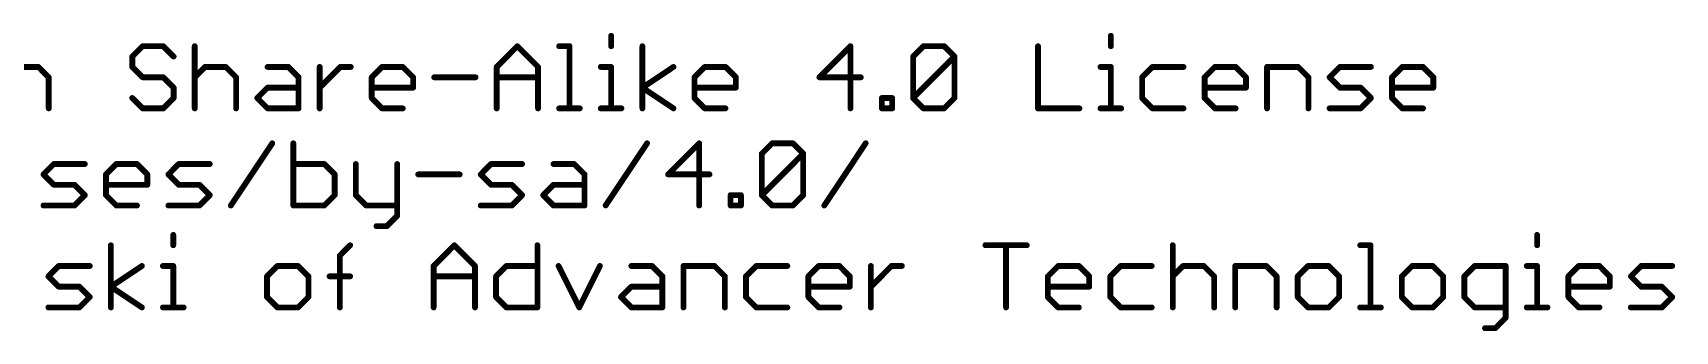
# Model space of a CAD drawing. Extents: x -53 to 61, y -36 to 25.
# Drawn here: x 17.76 to 60.81, y -33 to -25.2 of the extents above; entities that cross this region are included whole.
import ezdxf

# ---------------------------------------------------------------- set-up
doc = ezdxf.new("R2010")
doc.units = 0
doc.layers.add('51', color=53, linetype='CONTINUOUS')

msp = doc.modelspace()

# ---------------------------------------------------------------- linework, layer by layer
at = {"layer": '51', "const_width": 0.1524}
for points in [[(32.918, -25.2716), (32.918, -25.5428)], [(46.0152, -25.2716), (46.0152, -25.5428)], [(20.6393, -25.5428), (20.3682, -25.814)], [(20.3682, -25.814), (20.3682, -26.0851)], [(21.1816, -25.5428), (20.6393, -25.5428)], [(21.4528, -25.814), (21.1816, -25.5428)], [(22.0053, -25.5428), (22.0053, -27.1698)], [(29.9182, -26.0851), (30.4606, -25.5428)], [(30.4606, -25.5428), (31.0029, -26.0851)], [(31.5554, -25.5428), (31.8266, -25.5428)], [(31.8266, -25.5428), (31.8266, -27.1698)], [(33.7383, -27.1698), (33.7383, -25.5428)], [(39.1904, -25.5428), (38.3769, -26.3563)], [(39.1904, -27.1698), (39.1904, -25.5428)], [(40.8326, -25.814), (41.1038, -25.5428)], [(40.8326, -26.8986), (40.8326, -25.814)], [(40.8326, -26.8986), (41.9173, -25.814)], [(41.1038, -25.5428), (41.6461, -25.5428)], [(41.6461, -25.5428), (41.9173, -25.814)], [(41.9173, -25.814), (41.9173, -26.8986)], [(44.1069, -25.5428), (44.1069, -27.1698)], [(17.0938, -26.0851), (17.9073, -26.0851)], [(17.9073, -26.0851), (18.1785, -26.3563)], [(20.3682, -26.0851), (20.6393, -26.3563)], [(22.0053, -26.3563), (22.2765, -26.0851)], [(22.2765, -26.0851), (22.8188, -26.0851)], [(22.8188, -26.0851), (23.09, -26.3563)], [(23.9136, -26.0851), (24.456, -26.0851)], [(24.456, -26.0851), (24.7271, -26.3563)], [(25.2796, -27.1698), (25.2796, -26.0851)], [(25.2796, -26.6275), (25.822, -26.0851)], [(25.822, -26.0851), (26.0931, -26.0851)], [(26.6439, -26.3563), (26.9151, -26.0851)], [(26.9151, -26.0851), (27.4574, -26.0851)], [(27.4574, -26.0851), (27.7286, -26.3563)], [(29.9182, -27.1698), (29.9182, -26.0851)], [(31.0029, -26.0851), (31.0029, -27.1698)], [(32.6468, -26.0851), (32.918, -26.0851)], [(32.918, -26.0851), (32.918, -27.1698)], [(33.7383, -26.6275), (34.5518, -26.0851)], [(35.1026, -26.3563), (35.3737, -26.0851)], [(35.3737, -26.0851), (35.9161, -26.0851)], [(35.9161, -26.0851), (36.1872, -26.3563)], [(45.7441, -26.0851), (46.0152, -26.0851)], [(46.0152, -26.0851), (46.0152, -27.1698)], [(47.1067, -26.0851), (46.8355, -26.3563)], [(47.9202, -26.0851), (47.1067, -26.0851)], [(48.4727, -26.3563), (48.7438, -26.0851)], [(48.7438, -26.0851), (49.2862, -26.0851)], [(49.2862, -26.0851), (49.5573, -26.3563)], [(50.1098, -27.1698), (50.1098, -26.0851)], [(50.1098, -26.0851), (50.9233, -26.0851)], [(50.9233, -26.0851), (51.1945, -26.3563)], [(51.747, -26.3563), (52.0181, -26.0851)], [(52.0181, -26.0851), (52.8316, -26.0851)], [(53.3841, -26.3563), (53.6553, -26.0851)], [(53.6553, -26.0851), (54.1976, -26.0851)], [(54.1976, -26.0851), (54.4688, -26.3563)], [(18.1785, -26.3563), (18.1785, -27.1698)], [(20.6393, -26.3563), (21.1816, -26.3563)], [(21.1816, -26.3563), (21.4528, -26.6275)], [(21.4528, -26.6275), (21.4528, -26.8986)], [(23.09, -26.3563), (23.09, -27.1698)], [(23.6425, -26.8986), (23.9136, -26.6275)], [(23.9136, -26.6275), (24.7271, -26.6275)], [(24.7271, -26.3563), (24.7271, -27.1698)], [(26.6439, -26.8986), (26.6439, -26.3563)], [(27.7286, -26.6275), (26.6439, -26.6275)], [(27.7286, -26.3563), (27.7286, -26.6275)], [(28.2811, -26.3563), (29.3657, -26.3563)], [(29.9182, -26.3563), (31.0029, -26.3563)], [(34.5518, -27.1698), (33.7383, -26.6275)], [(35.1026, -26.8986), (35.1026, -26.3563)], [(36.1872, -26.6275), (35.1026, -26.6275)], [(36.1872, -26.3563), (36.1872, -26.6275)], [(38.3769, -26.3563), (39.4615, -26.3563)], [(46.8355, -26.3563), (46.8355, -26.8986)], [(48.4727, -26.8986), (48.4727, -26.3563)], [(49.5573, -26.6275), (48.4727, -26.6275)], [(49.5573, -26.3563), (49.5573, -26.6275)], [(51.1945, -26.3563), (51.1945, -27.1698)], [(52.0181, -26.6275), (51.747, -26.3563)], [(52.5605, -26.6275), (52.0181, -26.6275)], [(52.8316, -26.8986), (52.5605, -26.6275)], [(53.3841, -26.8986), (53.3841, -26.3563)], [(54.4688, -26.6275), (53.3841, -26.6275)], [(54.4688, -26.3563), (54.4688, -26.6275)], [(20.6393, -27.1698), (20.3682, -26.8986)], [(21.1816, -27.1698), (20.6393, -27.1698)], [(21.4528, -26.8986), (21.1816, -27.1698)], [(23.9136, -27.1698), (23.6425, -26.8986)], [(24.7271, -27.1698), (23.9136, -27.1698)], [(26.9151, -27.1698), (26.6439, -26.8986)], [(27.4574, -27.1698), (26.9151, -27.1698)], [(31.5554, -27.1698), (32.0977, -27.1698)], [(32.6468, -27.1698), (33.1892, -27.1698)], [(35.3737, -27.1698), (35.1026, -26.8986)], [(35.9161, -27.1698), (35.3737, -27.1698)], [(40.014, -27.1698), (40.014, -26.8986)], [(40.014, -26.8986), (40.2852, -26.8986)], [(40.2852, -27.1698), (40.014, -27.1698)], [(40.2852, -26.8986), (40.2852, -27.1698)], [(41.1038, -27.1698), (40.8326, -26.8986)], [(41.6461, -27.1698), (41.1038, -27.1698)], [(41.9173, -26.8986), (41.6461, -27.1698)], [(44.1069, -27.1698), (45.1916, -27.1698)], [(45.7441, -27.1698), (46.2864, -27.1698)], [(46.8355, -26.8986), (47.1067, -27.1698)], [(47.1067, -27.1698), (47.9202, -27.1698)], [(48.7438, -27.1698), (48.4727, -26.8986)], [(49.2862, -27.1698), (48.7438, -27.1698)], [(51.747, -27.1698), (52.5605, -27.1698)], [(52.5605, -27.1698), (52.8316, -26.8986)], [(53.6553, -27.1698), (53.3841, -26.8986)], [(54.1976, -27.1698), (53.6553, -27.1698)], [(22.9523, -29.7098), (24.037, -28.0828)], [(24.5895, -28.0828), (24.5895, -29.7098)], [(32.7752, -29.7098), (33.8599, -28.0828)], [(35.2259, -28.0828), (34.4124, -28.8963)], [(35.2259, -29.7098), (35.2259, -28.0828)], [(36.8681, -28.354), (37.1393, -28.0828)], [(36.8681, -29.4386), (36.8681, -28.354)], [(36.8681, -29.4386), (37.9528, -28.354)], [(37.1393, -28.0828), (37.6816, -28.0828)], [(37.6816, -28.0828), (37.9528, -28.354)], [(37.9528, -28.354), (37.9528, -29.4386)], [(38.5053, -29.7098), (39.5899, -28.0828)], [(18.0408, -28.8963), (18.312, -28.6251)], [(18.312, -29.1675), (18.0408, -28.8963)], [(18.312, -28.6251), (19.1255, -28.6251)], [(19.678, -28.8963), (19.9491, -28.6251)], [(19.678, -29.4386), (19.678, -28.8963)], [(19.9491, -28.6251), (20.4915, -28.6251)], [(20.4915, -28.6251), (20.7626, -28.8963)], [(20.7626, -28.8963), (20.7626, -29.1675)], [(21.3151, -28.8963), (21.5863, -28.6251)], [(21.5863, -29.1675), (21.3151, -28.8963)], [(21.5863, -28.6251), (22.3998, -28.6251)], [(25.4029, -28.6251), (24.5895, -28.6251)], [(25.6741, -28.8963), (25.4029, -28.6251)], [(25.6741, -29.4386), (25.6741, -28.8963)], [(26.2266, -28.6251), (26.2266, -29.4386)], [(27.3113, -28.6251), (27.3113, -29.981)], [(27.8638, -28.8963), (28.9484, -28.8963)], [(29.5009, -28.8963), (29.7721, -28.6251)], [(29.7721, -29.1675), (29.5009, -28.8963)], [(29.7721, -28.6251), (30.5856, -28.6251)], [(31.4092, -28.6251), (31.9516, -28.6251)], [(31.9516, -28.6251), (32.2227, -28.8963)], [(32.2227, -28.8963), (32.2227, -29.7098)], [(34.4124, -28.8963), (35.497, -28.8963)], [(18.8543, -29.1675), (18.312, -29.1675)], [(19.1255, -29.4386), (18.8543, -29.1675)], [(20.7626, -29.1675), (19.678, -29.1675)], [(22.1286, -29.1675), (21.5863, -29.1675)], [(22.3998, -29.4386), (22.1286, -29.1675)], [(30.3144, -29.1675), (29.7721, -29.1675)], [(30.5856, -29.4386), (30.3144, -29.1675)], [(31.1381, -29.4386), (31.4092, -29.1675)], [(31.4092, -29.1675), (32.2227, -29.1675)], [(18.0408, -29.7098), (18.8543, -29.7098)], [(18.8543, -29.7098), (19.1255, -29.4386)], [(19.9491, -29.7098), (19.678, -29.4386)], [(20.4915, -29.7098), (19.9491, -29.7098)], [(21.3151, -29.7098), (22.1286, -29.7098)], [(22.1286, -29.7098), (22.3998, -29.4386)], [(24.5895, -29.7098), (25.4029, -29.7098)], [(25.4029, -29.7098), (25.6741, -29.4386)], [(26.2266, -29.4386), (26.4978, -29.7098)], [(26.4978, -29.7098), (27.3113, -29.7098)], [(29.5009, -29.7098), (30.3144, -29.7098)], [(30.3144, -29.7098), (30.5856, -29.4386)], [(31.4092, -29.7098), (31.1381, -29.4386)], [(32.2227, -29.7098), (31.4092, -29.7098)], [(36.0495, -29.7098), (36.0495, -29.4386)], [(36.0495, -29.4386), (36.3207, -29.4386)], [(36.3207, -29.7098), (36.0495, -29.7098)], [(36.3207, -29.4386), (36.3207, -29.7098)], [(37.1393, -29.7098), (36.8681, -29.4386)], [(37.6816, -29.7098), (37.1393, -29.7098)], [(37.9528, -29.4386), (37.6816, -29.7098)], [(27.3113, -29.981), (27.0401, -30.2521)], [(21.4426, -30.4786), (21.4426, -30.7498)], [(27.0401, -30.2521), (26.7689, -30.2521)], [(57.1871, -30.4786), (57.1871, -30.7498)], [(19.8071, -32.3768), (19.8071, -30.7498)], [(25.8083, -31.021), (26.0795, -30.7498)], [(25.8083, -32.3768), (25.8083, -31.021)], [(28.2657, -31.2921), (28.8081, -30.7498)], [(28.8081, -30.7498), (29.3504, -31.2921)], [(30.9875, -30.7498), (30.9875, -32.3768)], [(42.7273, -30.7498), (43.8119, -30.7498)], [(43.2696, -32.3768), (43.2696, -30.7498)], [(47.6387, -30.7498), (47.6387, -32.3768)], [(52.5502, -30.7498), (52.8214, -30.7498)], [(52.8214, -30.7498), (52.8214, -32.3768)], [(18.1699, -31.5633), (18.4411, -31.2921)], [(18.4411, -31.2921), (19.2546, -31.2921)], [(19.8071, -31.8345), (20.6206, -31.2921)], [(21.1714, -31.2921), (21.4426, -31.2921)], [(21.4426, -31.2921), (21.4426, -32.3768)], [(24.1711, -31.2921), (23.9, -31.5633)], [(24.7135, -31.2921), (24.1711, -31.2921)], [(24.9846, -31.5633), (24.7135, -31.2921)], [(28.2657, -32.3768), (28.2657, -31.2921)], [(29.3504, -31.2921), (29.3504, -32.3768)], [(29.9029, -31.5633), (30.1741, -31.2921)], [(30.1741, -31.2921), (30.9875, -31.2921)], [(31.54, -31.2921), (32.0824, -32.3768)], [(32.0824, -32.3768), (32.6247, -31.2921)], [(33.4484, -31.2921), (33.9907, -31.2921)], [(33.9907, -31.2921), (34.2619, -31.5633)], [(34.8144, -32.3768), (34.8144, -31.2921)], [(34.8144, -31.2921), (35.6279, -31.2921)], [(35.6279, -31.2921), (35.899, -31.5633)], [(36.7227, -31.2921), (36.4515, -31.5633)], [(37.5362, -31.2921), (36.7227, -31.2921)], [(38.0887, -31.5633), (38.3598, -31.2921)], [(38.3598, -31.2921), (38.9022, -31.2921)], [(38.9022, -31.2921), (39.1733, -31.5633)], [(39.7258, -32.3768), (39.7258, -31.2921)], [(39.7258, -31.8345), (40.2682, -31.2921)], [(40.2682, -31.2921), (40.5393, -31.2921)], [(44.3644, -31.5633), (44.6356, -31.2921)], [(44.6356, -31.2921), (45.1779, -31.2921)], [(45.1779, -31.2921), (45.4491, -31.5633)], [(46.2728, -31.2921), (46.0016, -31.5633)], [(47.0862, -31.2921), (46.2728, -31.2921)], [(47.6387, -31.5633), (47.9099, -31.2921)], [(47.9099, -31.2921), (48.4522, -31.2921)], [(48.4522, -31.2921), (48.7234, -31.5633)], [(49.2759, -32.3768), (49.2759, -31.2921)], [(49.2759, -31.2921), (50.0894, -31.2921)], [(50.0894, -31.2921), (50.3606, -31.5633)], [(51.1842, -31.2921), (50.9131, -31.5633)], [(51.7266, -31.2921), (51.1842, -31.2921)], [(51.9977, -31.5633), (51.7266, -31.2921)], [(53.9128, -31.2921), (53.6417, -31.5633)], [(54.4551, -31.2921), (53.9128, -31.2921)], [(54.7263, -31.5633), (54.4551, -31.2921)], [(55.55, -31.2921), (55.2788, -31.5633)], [(56.3635, -31.2921), (55.55, -31.2921)], [(56.3635, -32.648), (56.3635, -31.2921)], [(56.916, -31.2921), (57.1871, -31.2921)], [(57.1871, -31.2921), (57.1871, -32.3768)], [(58.0074, -31.5633), (58.2786, -31.2921)], [(58.2786, -31.2921), (58.8209, -31.2921)], [(58.8209, -31.2921), (59.0921, -31.5633)], [(59.6446, -31.5633), (59.9157, -31.2921)], [(59.9157, -31.2921), (60.7292, -31.2921)], [(18.4411, -31.8345), (18.1699, -31.5633)], [(18.9834, -31.8345), (18.4411, -31.8345)], [(19.2546, -32.1056), (18.9834, -31.8345)], [(20.6206, -32.3768), (19.8071, -31.8345)], [(23.9, -31.5633), (23.9, -32.1056)], [(24.9846, -32.1056), (24.9846, -31.5633)], [(25.5371, -31.5633), (26.0795, -31.5633)], [(28.2657, -31.5633), (29.3504, -31.5633)], [(29.9029, -32.1056), (29.9029, -31.5633)], [(33.1772, -32.1056), (33.4484, -31.8345)], [(33.4484, -31.8345), (34.2619, -31.8345)], [(34.2619, -31.5633), (34.2619, -32.3768)], [(35.899, -31.5633), (35.899, -32.3768)], [(36.4515, -31.5633), (36.4515, -32.1056)], [(38.0887, -32.1056), (38.0887, -31.5633)], [(39.1733, -31.8345), (38.0887, -31.8345)], [(39.1733, -31.5633), (39.1733, -31.8345)], [(44.3644, -32.1056), (44.3644, -31.5633)], [(45.4491, -31.8345), (44.3644, -31.8345)], [(45.4491, -31.5633), (45.4491, -31.8345)], [(46.0016, -31.5633), (46.0016, -32.1056)], [(48.7234, -31.5633), (48.7234, -32.3768)], [(50.3606, -31.5633), (50.3606, -32.3768)], [(50.9131, -31.5633), (50.9131, -32.1056)], [(51.9977, -32.1056), (51.9977, -31.5633)], [(53.6417, -31.5633), (53.6417, -32.1056)], [(54.7263, -32.1056), (54.7263, -31.5633)], [(55.2788, -31.5633), (55.2788, -32.1056)], [(58.0074, -32.1056), (58.0074, -31.5633)], [(59.0921, -31.8345), (58.0074, -31.8345)], [(59.0921, -31.5633), (59.0921, -31.8345)], [(59.9157, -31.8345), (59.6446, -31.5633)], [(60.4581, -31.8345), (59.9157, -31.8345)], [(60.7292, -32.1056), (60.4581, -31.8345)], [(18.9834, -32.3768), (19.2546, -32.1056)], [(23.9, -32.1056), (24.1711, -32.3768)], [(24.7135, -32.3768), (24.9846, -32.1056)], [(30.1741, -32.3768), (29.9029, -32.1056)], [(33.4484, -32.3768), (33.1772, -32.1056)], [(36.4515, -32.1056), (36.7227, -32.3768)], [(38.3598, -32.3768), (38.0887, -32.1056)], [(44.6356, -32.3768), (44.3644, -32.1056)], [(46.0016, -32.1056), (46.2728, -32.3768)], [(50.9131, -32.1056), (51.1842, -32.3768)], [(51.7266, -32.3768), (51.9977, -32.1056)], [(53.6417, -32.1056), (53.9128, -32.3768)], [(54.4551, -32.3768), (54.7263, -32.1056)], [(55.2788, -32.1056), (55.55, -32.3768)], [(58.2786, -32.3768), (58.0074, -32.1056)], [(60.4581, -32.3768), (60.7292, -32.1056)], [(18.1699, -32.3768), (18.9834, -32.3768)], [(21.1714, -32.3768), (21.7137, -32.3768)], [(24.1711, -32.3768), (24.7135, -32.3768)], [(30.9875, -32.3768), (30.1741, -32.3768)], [(34.2619, -32.3768), (33.4484, -32.3768)], [(36.7227, -32.3768), (37.5362, -32.3768)], [(38.9022, -32.3768), (38.3598, -32.3768)], [(45.1779, -32.3768), (44.6356, -32.3768)], [(46.2728, -32.3768), (47.0862, -32.3768)], [(51.1842, -32.3768), (51.7266, -32.3768)], [(52.5502, -32.3768), (53.0925, -32.3768)], [(53.9128, -32.3768), (54.4551, -32.3768)], [(55.55, -32.3768), (56.3635, -32.3768)], [(56.0923, -32.9191), (56.3635, -32.648)], [(56.916, -32.3768), (57.4583, -32.3768)], [(58.8209, -32.3768), (58.2786, -32.3768)], [(59.6446, -32.3768), (60.4581, -32.3768)], [(55.8211, -32.9191), (56.0923, -32.9191)]]:
    msp.add_lwpolyline(points, dxfattribs=at)
at = {"layer": '51', "const_width": 0.0762}
for points in [[(32.9561, -25.2716, 1), (32.8799, -25.2716)], [(46.0533, -25.2716, 1), (45.9771, -25.2716)], [(20.3412, -25.787, 1), (20.3951, -25.8409)], [(20.4063, -25.814, 1), (20.3301, -25.814)], [(20.6393, -25.5047, 1), (20.6393, -25.5809)], [(20.6663, -25.5698, 1), (20.6124, -25.5159)], [(21.2086, -25.5159, 1), (21.1547, -25.5698)], [(21.1816, -25.5809, 1), (21.1816, -25.5047)], [(21.4259, -25.8409, 1), (21.4798, -25.787)], [(22.0434, -25.5428, 1), (21.9672, -25.5428)], [(30.4875, -25.5159, 1), (30.4336, -25.5698)], [(30.4875, -25.5698, 1), (30.4336, -25.5159)], [(31.5554, -25.5047, 1), (31.5554, -25.5809)], [(31.8647, -25.5428, 1), (31.7885, -25.5428)], [(31.8266, -25.5809, 1), (31.8266, -25.5047)], [(32.8799, -25.5428, 1), (32.9561, -25.5428)], [(33.7764, -25.5428, 1), (33.7002, -25.5428)], [(39.2285, -25.5428, 1), (39.1523, -25.5428)], [(39.2173, -25.5698, 1), (39.1634, -25.5159)], [(40.8707, -25.814, 1), (40.7945, -25.814)], [(40.8057, -25.787, 1), (40.8595, -25.8409)], [(41.1038, -25.5047, 1), (41.1038, -25.5809)], [(41.1307, -25.5698, 1), (41.0768, -25.5159)], [(41.673, -25.5159, 1), (41.6192, -25.5698)], [(41.6461, -25.5809, 1), (41.6461, -25.5047)], [(41.9554, -25.814, 1), (41.8792, -25.814)], [(41.9442, -25.8409, 1), (41.8903, -25.787)], [(41.8903, -25.8409, 1), (41.9442, -25.787)], [(44.145, -25.5428, 1), (44.0688, -25.5428)], [(45.9771, -25.5428, 1), (46.0533, -25.5428)], [(17.9343, -26.0582, 1), (17.8804, -26.1121)], [(17.9073, -26.1232, 1), (17.9073, -26.047)], [(20.3951, -26.0582, 1), (20.3412, -26.1121)], [(20.3301, -26.0851, 1), (20.4063, -26.0851)], [(22.2765, -26.047, 1), (22.2765, -26.1232)], [(22.3034, -26.1121, 1), (22.2495, -26.0582)], [(22.8457, -26.0582, 1), (22.7919, -26.1121)], [(22.8188, -26.1232, 1), (22.8188, -26.047)], [(23.9136, -26.047, 1), (23.9136, -26.1232)], [(24.4829, -26.0582, 1), (24.429, -26.1121)], [(24.456, -26.1232, 1), (24.456, -26.047)], [(25.3177, -26.0851, 1), (25.2415, -26.0851)], [(25.822, -26.047, 1), (25.822, -26.1232)], [(25.8489, -26.1121, 1), (25.795, -26.0582)], [(26.0931, -26.1232, 1), (26.0931, -26.047)], [(26.9151, -26.047, 1), (26.9151, -26.1232)], [(26.942, -26.1121, 1), (26.8881, -26.0582)], [(27.4844, -26.0582, 1), (27.4305, -26.1121)], [(27.4574, -26.1232, 1), (27.4574, -26.047)], [(29.9563, -26.0851, 1), (29.8801, -26.0851)], [(29.8913, -26.0582, 1), (29.9452, -26.1121)], [(31.041, -26.0851, 1), (30.9648, -26.0851)], [(30.9759, -26.1121, 1), (31.0298, -26.0582)], [(32.6468, -26.047, 1), (32.6468, -26.1232)], [(32.9561, -26.0851, 1), (32.8799, -26.0851)], [(32.918, -26.1232, 1), (32.918, -26.047)], [(34.5729, -26.1168, 1), (34.5306, -26.0534)], [(35.3737, -26.047, 1), (35.3737, -26.1232)], [(35.4007, -26.1121, 1), (35.3468, -26.0582)], [(35.943, -26.0582, 1), (35.8891, -26.1121)], [(35.9161, -26.1232, 1), (35.9161, -26.047)], [(45.7441, -26.047, 1), (45.7441, -26.1232)], [(46.0533, -26.0851, 1), (45.9771, -26.0851)], [(46.0152, -26.1232, 1), (46.0152, -26.047)], [(47.1067, -26.047, 1), (47.1067, -26.1232)], [(47.1336, -26.1121, 1), (47.0797, -26.0582)], [(47.9202, -26.1232, 1), (47.9202, -26.047)], [(48.7438, -26.047, 1), (48.7438, -26.1232)], [(48.7708, -26.1121, 1), (48.7169, -26.0582)], [(49.3131, -26.0582, 1), (49.2592, -26.1121)], [(49.2862, -26.1232, 1), (49.2862, -26.047)], [(50.1479, -26.0851, 1), (50.0717, -26.0851)], [(50.1098, -26.047, 1), (50.1098, -26.1232)], [(50.9503, -26.0582, 1), (50.8964, -26.1121)], [(50.9233, -26.1232, 1), (50.9233, -26.047)], [(52.0181, -26.047, 1), (52.0181, -26.1232)], [(52.0451, -26.1121, 1), (51.9912, -26.0582)], [(52.8316, -26.1232, 1), (52.8316, -26.047)], [(53.6553, -26.047, 1), (53.6553, -26.1232)], [(53.6822, -26.1121, 1), (53.6284, -26.0582)], [(54.2246, -26.0582, 1), (54.1707, -26.1121)], [(54.1976, -26.1232, 1), (54.1976, -26.047)], [(18.2166, -26.3563, 1), (18.1404, -26.3563)], [(18.1516, -26.3832, 1), (18.2054, -26.3294)], [(20.6393, -26.3182, 1), (20.6393, -26.3944)], [(20.6124, -26.3832, 1), (20.6663, -26.3294)], [(21.2086, -26.3294, 1), (21.1547, -26.3832)], [(21.1816, -26.3944, 1), (21.1816, -26.3182)], [(21.4909, -26.6275, 1), (21.4147, -26.6275)], [(21.4259, -26.6544, 1), (21.4798, -26.6005)], [(21.9784, -26.3294, 1), (22.0323, -26.3832)], [(23.1281, -26.3563, 1), (23.0519, -26.3563)], [(23.063, -26.3832, 1), (23.1169, -26.3294)], [(23.9136, -26.5894, 1), (23.9136, -26.6656)], [(23.9406, -26.6544, 1), (23.8867, -26.6005)], [(24.7652, -26.3563, 1), (24.689, -26.3563)], [(24.7002, -26.3832, 1), (24.7541, -26.3294)], [(24.7271, -26.6656, 1), (24.7271, -26.5894)], [(25.2527, -26.6005, 1), (25.3066, -26.6544)], [(26.682, -26.3563, 1), (26.6058, -26.3563)], [(26.6439, -26.5894, 1), (26.6439, -26.6656)], [(26.617, -26.3294, 1), (26.6709, -26.3832)], [(27.7667, -26.3563, 1), (27.6905, -26.3563)], [(27.6905, -26.6275, 1), (27.7667, -26.6275)], [(27.7016, -26.3832, 1), (27.7555, -26.3294)], [(27.7286, -26.6656, 1), (27.7286, -26.5894)], [(28.2811, -26.3182, 1), (28.2811, -26.3944)], [(29.3657, -26.3944, 1), (29.3657, -26.3182)], [(29.9182, -26.3182, 1), (29.9182, -26.3944)], [(31.0029, -26.3944, 1), (31.0029, -26.3182)], [(33.7594, -26.5958, 1), (33.7171, -26.6592)], [(33.7171, -26.5958, 1), (33.7594, -26.6592)], [(35.1407, -26.3563, 1), (35.0645, -26.3563)], [(35.0756, -26.3294, 1), (35.1295, -26.3832)], [(35.1026, -26.5894, 1), (35.1026, -26.6656)], [(36.2253, -26.3563, 1), (36.1491, -26.3563)], [(36.1491, -26.6275, 1), (36.2253, -26.6275)], [(36.1603, -26.3832, 1), (36.2142, -26.3294)], [(36.1872, -26.6656, 1), (36.1872, -26.5894)], [(38.3769, -26.3182, 1), (38.3769, -26.3944)], [(38.3499, -26.3294, 1), (38.4038, -26.3832)], [(39.4615, -26.3944, 1), (39.4615, -26.3182)], [(46.8736, -26.3563, 1), (46.7974, -26.3563)], [(46.8086, -26.3294, 1), (46.8625, -26.3832)], [(48.5108, -26.3563, 1), (48.4346, -26.3563)], [(48.4457, -26.3294, 1), (48.4996, -26.3832)], [(48.4727, -26.5894, 1), (48.4727, -26.6656)], [(49.5954, -26.3563, 1), (49.5192, -26.3563)], [(49.5192, -26.6275, 1), (49.5954, -26.6275)], [(49.5304, -26.3832, 1), (49.5843, -26.3294)], [(49.5573, -26.6656, 1), (49.5573, -26.5894)], [(51.2326, -26.3563, 1), (51.1564, -26.3563)], [(51.1675, -26.3832, 1), (51.2214, -26.3294)], [(51.7739, -26.3294, 1), (51.72, -26.3832)], [(51.72, -26.3294, 1), (51.7739, -26.3832)], [(52.0181, -26.5894, 1), (52.0181, -26.6656)], [(51.9912, -26.6544, 1), (52.0451, -26.6005)], [(52.5874, -26.6005, 1), (52.5335, -26.6544)], [(52.5605, -26.6656, 1), (52.5605, -26.5894)], [(53.4222, -26.3563, 1), (53.346, -26.3563)], [(53.3841, -26.5894, 1), (53.3841, -26.6656)], [(53.3572, -26.3294, 1), (53.4111, -26.3832)], [(54.5069, -26.3563, 1), (54.4307, -26.3563)], [(54.4307, -26.6275, 1), (54.5069, -26.6275)], [(54.4419, -26.3832, 1), (54.4957, -26.3294)], [(54.4688, -26.6656, 1), (54.4688, -26.5894)], [(20.3951, -26.8717, 1), (20.3412, -26.9256)], [(20.6393, -27.1317, 1), (20.6393, -27.2079)], [(20.6124, -27.1967, 1), (20.6663, -27.1429)], [(21.1547, -27.1429, 1), (21.2086, -27.1967)], [(21.1816, -27.2079, 1), (21.1816, -27.1317)], [(21.4147, -26.8986, 1), (21.4909, -26.8986)], [(21.4798, -26.9256, 1), (21.4259, -26.8717)], [(23.6694, -26.8717, 1), (23.6155, -26.9256)], [(23.6155, -26.8717, 1), (23.6694, -26.9256)], [(23.9136, -27.1317, 1), (23.9136, -27.2079)], [(23.8867, -27.1967, 1), (23.9406, -27.1429)], [(24.7271, -27.2079, 1), (24.7271, -27.1317)], [(26.6709, -26.8717, 1), (26.617, -26.9256)], [(26.6058, -26.8986, 1), (26.682, -26.8986)], [(26.9151, -27.1317, 1), (26.9151, -27.2079)], [(26.8881, -27.1967, 1), (26.942, -27.1429)], [(27.4574, -27.2079, 1), (27.4574, -27.1317)], [(31.5554, -27.1317, 1), (31.5554, -27.2079)], [(32.0977, -27.2079, 1), (32.0977, -27.1317)], [(32.6468, -27.1317, 1), (32.6468, -27.2079)], [(33.1892, -27.2079, 1), (33.1892, -27.1317)], [(34.5306, -27.2015, 1), (34.5729, -27.1381)], [(35.1295, -26.8717, 1), (35.0756, -26.9256)], [(35.0645, -26.8986, 1), (35.1407, -26.8986)], [(35.3737, -27.1317, 1), (35.3737, -27.2079)], [(35.3468, -27.1967, 1), (35.4007, -27.1429)], [(35.9161, -27.2079, 1), (35.9161, -27.1317)], [(40.0521, -26.8986, 1), (39.9759, -26.8986)], [(40.014, -26.8605, 1), (40.014, -26.9367)], [(40.014, -27.1317, 1), (40.014, -27.2079)], [(40.3233, -26.8986, 1), (40.2471, -26.8986)], [(40.2852, -26.9367, 1), (40.2852, -26.8605)], [(40.2852, -27.2079, 1), (40.2852, -27.1317)], [(40.8595, -26.8717, 1), (40.8057, -26.9256)], [(40.8057, -26.8717, 1), (40.8595, -26.9256)], [(40.7945, -26.8986, 1), (40.8707, -26.8986)], [(41.1038, -27.1317, 1), (41.1038, -27.2079)], [(41.0768, -27.1967, 1), (41.1307, -27.1429)], [(41.6192, -27.1429, 1), (41.673, -27.1967)], [(41.6461, -27.2079, 1), (41.6461, -27.1317)], [(41.8792, -26.8986, 1), (41.9554, -26.8986)], [(41.9442, -26.9256, 1), (41.8903, -26.8717)], [(44.1069, -27.1317, 1), (44.1069, -27.2079)], [(45.1916, -27.2079, 1), (45.1916, -27.1317)], [(45.7441, -27.1317, 1), (45.7441, -27.2079)], [(46.2864, -27.2079, 1), (46.2864, -27.1317)], [(46.8625, -26.8717, 1), (46.8086, -26.9256)], [(46.7974, -26.8986, 1), (46.8736, -26.8986)], [(47.1067, -27.1317, 1), (47.1067, -27.2079)], [(47.0797, -27.1967, 1), (47.1336, -27.1429)], [(47.9202, -27.2079, 1), (47.9202, -27.1317)], [(48.4996, -26.8717, 1), (48.4457, -26.9256)], [(48.4346, -26.8986, 1), (48.5108, -26.8986)], [(48.7438, -27.1317, 1), (48.7438, -27.2079)], [(48.7169, -27.1967, 1), (48.7708, -27.1429)], [(49.2862, -27.2079, 1), (49.2862, -27.1317)], [(51.747, -27.1317, 1), (51.747, -27.2079)], [(52.5335, -27.1429, 1), (52.5874, -27.1967)], [(52.5605, -27.2079, 1), (52.5605, -27.1317)], [(52.8586, -26.9256, 1), (52.8047, -26.8717)], [(52.8047, -26.9256, 1), (52.8586, -26.8717)], [(53.4111, -26.8717, 1), (53.3572, -26.9256)], [(53.346, -26.8986, 1), (53.4222, -26.8986)], [(53.6553, -27.1317, 1), (53.6553, -27.2079)], [(53.6284, -27.1967, 1), (53.6822, -27.1429)], [(54.1976, -27.2079, 1), (54.1976, -27.1317)], [(18.1404, -27.1698, 1), (18.2166, -27.1698)], [(21.9672, -27.1698, 1), (22.0434, -27.1698)], [(23.0519, -27.1698, 1), (23.1281, -27.1698)], [(24.689, -27.1698, 1), (24.7652, -27.1698)], [(25.2415, -27.1698, 1), (25.3177, -27.1698)], [(29.8801, -27.1698, 1), (29.9563, -27.1698)], [(30.9648, -27.1698, 1), (31.041, -27.1698)], [(31.7885, -27.1698, 1), (31.8647, -27.1698)], [(32.8799, -27.1698, 1), (32.9561, -27.1698)], [(33.7002, -27.1698, 1), (33.7764, -27.1698)], [(39.1523, -27.1698, 1), (39.2285, -27.1698)], [(39.9759, -27.1698, 1), (40.0521, -27.1698)], [(40.2471, -27.1698, 1), (40.3233, -27.1698)], [(44.0688, -27.1698, 1), (44.145, -27.1698)], [(45.9771, -27.1698, 1), (46.0533, -27.1698)], [(50.0717, -27.1698, 1), (50.1479, -27.1698)], [(51.1564, -27.1698, 1), (51.2326, -27.1698)], [(24.0687, -28.1039, 1), (24.0053, -28.0617)], [(24.6276, -28.0828, 1), (24.5514, -28.0828)], [(33.8916, -28.1039, 1), (33.8282, -28.0617)], [(35.264, -28.0828, 1), (35.1878, -28.0828)], [(35.2528, -28.1098, 1), (35.1989, -28.0559)], [(36.9062, -28.354, 1), (36.83, -28.354)], [(36.8412, -28.327, 1), (36.8951, -28.3809)], [(37.1393, -28.0447, 1), (37.1393, -28.1209)], [(37.1662, -28.1098, 1), (37.1123, -28.0559)], [(37.7086, -28.0559, 1), (37.6547, -28.1098)], [(37.6816, -28.1209, 1), (37.6816, -28.0447)], [(37.9909, -28.354, 1), (37.9147, -28.354)], [(37.9797, -28.3809, 1), (37.9258, -28.327)], [(37.9258, -28.3809, 1), (37.9797, -28.327)], [(39.6216, -28.1039, 1), (39.5582, -28.0617)], [(18.0678, -28.8694, 1), (18.0139, -28.9232)], [(18.0139, -28.8694, 1), (18.0678, -28.9232)], [(18.312, -28.587, 1), (18.312, -28.6632)], [(18.3389, -28.6521, 1), (18.285, -28.5982)], [(19.1255, -28.6632, 1), (19.1255, -28.587)], [(19.7161, -28.8963, 1), (19.6399, -28.8963)], [(19.651, -28.8694, 1), (19.7049, -28.9232)], [(19.9491, -28.587, 1), (19.9491, -28.6632)], [(19.9761, -28.6521, 1), (19.9222, -28.5982)], [(20.5184, -28.5982, 1), (20.4645, -28.6521)], [(20.4915, -28.6632, 1), (20.4915, -28.587)], [(20.8007, -28.8963, 1), (20.7245, -28.8963)], [(20.7357, -28.9232, 1), (20.7896, -28.8694)], [(21.3421, -28.8694, 1), (21.2882, -28.9232)], [(21.2882, -28.8694, 1), (21.3421, -28.9232)], [(21.5863, -28.587, 1), (21.5863, -28.6632)], [(21.6132, -28.6521, 1), (21.5594, -28.5982)], [(22.3998, -28.6632, 1), (22.3998, -28.587)], [(24.5895, -28.587, 1), (24.5895, -28.6632)], [(25.4299, -28.5982, 1), (25.376, -28.6521)], [(25.4029, -28.6632, 1), (25.4029, -28.587)], [(25.7122, -28.8963, 1), (25.636, -28.8963)], [(25.6472, -28.9232, 1), (25.7011, -28.8694)], [(26.2647, -28.6251, 1), (26.1885, -28.6251)], [(27.3494, -28.6251, 1), (27.2732, -28.6251)], [(27.8638, -28.8582, 1), (27.8638, -28.9344)], [(28.9484, -28.9344, 1), (28.9484, -28.8582)], [(29.5279, -28.8694, 1), (29.474, -28.9232)], [(29.474, -28.8694, 1), (29.5279, -28.9232)], [(29.7721, -28.587, 1), (29.7721, -28.6632)], [(29.799, -28.6521, 1), (29.7451, -28.5982)], [(30.5856, -28.6632, 1), (30.5856, -28.587)], [(31.4092, -28.587, 1), (31.4092, -28.6632)], [(31.9785, -28.5982, 1), (31.9246, -28.6521)], [(31.9516, -28.6632, 1), (31.9516, -28.587)], [(32.2608, -28.8963, 1), (32.1846, -28.8963)], [(32.1958, -28.9232, 1), (32.2497, -28.8694)], [(34.4124, -28.8582, 1), (34.4124, -28.9344)], [(34.3854, -28.8694, 1), (34.4393, -28.9232)], [(35.497, -28.9344, 1), (35.497, -28.8582)], [(18.312, -29.1294, 1), (18.312, -29.2056)], [(18.285, -29.1944, 1), (18.3389, -29.1405)], [(18.8813, -29.1405, 1), (18.8274, -29.1944)], [(18.8543, -29.2056, 1), (18.8543, -29.1294)], [(19.678, -29.1294, 1), (19.678, -29.2056)], [(20.7245, -29.1675, 1), (20.8007, -29.1675)], [(20.7626, -29.2056, 1), (20.7626, -29.1294)], [(21.5863, -29.1294, 1), (21.5863, -29.2056)], [(21.5594, -29.1944, 1), (21.6132, -29.1405)], [(22.1556, -29.1405, 1), (22.1017, -29.1944)], [(22.1286, -29.2056, 1), (22.1286, -29.1294)], [(29.7721, -29.1294, 1), (29.7721, -29.2056)], [(29.7451, -29.1944, 1), (29.799, -29.1405)], [(30.3414, -29.1405, 1), (30.2875, -29.1944)], [(30.3144, -29.2056, 1), (30.3144, -29.1294)], [(31.4092, -29.1294, 1), (31.4092, -29.2056)], [(31.4362, -29.1944, 1), (31.3823, -29.1405)], [(32.2227, -29.2056, 1), (32.2227, -29.1294)], [(18.0408, -29.6717, 1), (18.0408, -29.7479)], [(18.8274, -29.6829, 1), (18.8813, -29.7367)], [(18.8543, -29.7479, 1), (18.8543, -29.6717)], [(19.1524, -29.4656, 1), (19.0985, -29.4117)], [(19.0985, -29.4656, 1), (19.1524, -29.4117)], [(19.7049, -29.4117, 1), (19.651, -29.4656)], [(19.6399, -29.4386, 1), (19.7161, -29.4386)], [(19.9491, -29.6717, 1), (19.9491, -29.7479)], [(19.9222, -29.7367, 1), (19.9761, -29.6829)], [(20.4915, -29.7479, 1), (20.4915, -29.6717)], [(21.3151, -29.6717, 1), (21.3151, -29.7479)], [(22.1017, -29.6829, 1), (22.1556, -29.7367)], [(22.1286, -29.7479, 1), (22.1286, -29.6717)], [(22.4267, -29.4656, 1), (22.3729, -29.4117)], [(22.3729, -29.4656, 1), (22.4267, -29.4117)], [(22.9206, -29.6887, 1), (22.984, -29.7309)], [(24.5895, -29.6717, 1), (24.5895, -29.7479)], [(24.5514, -29.7098, 1), (24.6276, -29.7098)], [(25.376, -29.6829, 1), (25.4299, -29.7367)], [(25.4029, -29.7479, 1), (25.4029, -29.6717)], [(25.636, -29.4386, 1), (25.7122, -29.4386)], [(25.701, -29.4656, 1), (25.6472, -29.4117)], [(26.2535, -29.4117, 1), (26.1997, -29.4656)], [(26.1885, -29.4386, 1), (26.2647, -29.4386)], [(26.4978, -29.6717, 1), (26.4978, -29.7479)], [(26.4708, -29.7367, 1), (26.5247, -29.6829)], [(27.3113, -29.7479, 1), (27.3113, -29.6717)], [(29.5009, -29.6717, 1), (29.5009, -29.7479)], [(30.2875, -29.6829, 1), (30.3414, -29.7367)], [(30.3144, -29.7479, 1), (30.3144, -29.6717)], [(30.6125, -29.4656, 1), (30.5586, -29.4117)], [(30.5586, -29.4656, 1), (30.6125, -29.4117)], [(31.165, -29.4117, 1), (31.1111, -29.4656)], [(31.1111, -29.4117, 1), (31.165, -29.4656)], [(31.4092, -29.6717, 1), (31.4092, -29.7479)], [(31.3823, -29.7367, 1), (31.4362, -29.6829)], [(32.1846, -29.7098, 1), (32.2608, -29.7098)], [(32.2227, -29.7479, 1), (32.2227, -29.6717)], [(32.7435, -29.6887, 1), (32.8069, -29.7309)], [(35.1878, -29.7098, 1), (35.264, -29.7098)], [(36.0876, -29.4386, 1), (36.0114, -29.4386)], [(36.0495, -29.4005, 1), (36.0495, -29.4767)], [(36.0495, -29.6717, 1), (36.0495, -29.7479)], [(36.0114, -29.7098, 1), (36.0876, -29.7098)], [(36.3588, -29.4386, 1), (36.2826, -29.4386)], [(36.2826, -29.7098, 1), (36.3588, -29.7098)], [(36.3207, -29.4767, 1), (36.3207, -29.4005)], [(36.3207, -29.7479, 1), (36.3207, -29.6717)], [(36.8951, -29.4117, 1), (36.8412, -29.4656)], [(36.8412, -29.4117, 1), (36.8951, -29.4656)], [(36.83, -29.4386, 1), (36.9062, -29.4386)], [(37.1393, -29.6717, 1), (37.1393, -29.7479)], [(37.1123, -29.7367, 1), (37.1662, -29.6829)], [(37.6547, -29.6829, 1), (37.7086, -29.7367)], [(37.6816, -29.7479, 1), (37.6816, -29.6717)], [(37.9147, -29.4386, 1), (37.9909, -29.4386)], [(37.9797, -29.4656, 1), (37.9258, -29.4117)], [(38.4736, -29.6887, 1), (38.537, -29.7309)], [(27.2732, -29.981, 1), (27.3494, -29.981)], [(27.3382, -30.0079, 1), (27.2843, -29.954)], [(21.4807, -30.4786, 1), (21.4045, -30.4786)], [(26.7689, -30.214, 1), (26.7689, -30.2902)], [(27.0132, -30.2252, 1), (27.067, -30.2791)], [(27.0401, -30.2902, 1), (27.0401, -30.214)], [(57.2252, -30.4786, 1), (57.149, -30.4786)], [(19.8452, -30.7498, 1), (19.769, -30.7498)], [(21.4045, -30.7498, 1), (21.4807, -30.7498)], [(25.8464, -31.021, 1), (25.7702, -31.021)], [(25.7814, -30.994, 1), (25.8352, -31.0479)], [(26.1064, -30.7768, 1), (26.0525, -30.7229)], [(28.835, -30.7229, 1), (28.7811, -30.7768)], [(28.835, -30.7768, 1), (28.7811, -30.7229)], [(31.0256, -30.7498, 1), (30.9494, -30.7498)], [(42.7273, -30.7117, 1), (42.7273, -30.7879)], [(43.3077, -30.7498, 1), (43.2315, -30.7498)], [(43.8119, -30.7879, 1), (43.8119, -30.7117)], [(47.6768, -30.7498, 1), (47.6006, -30.7498)], [(52.5502, -30.7117, 1), (52.5502, -30.7879)], [(52.8595, -30.7498, 1), (52.7833, -30.7498)], [(52.8214, -30.7879, 1), (52.8214, -30.7117)], [(57.149, -30.7498, 1), (57.2252, -30.7498)], [(18.4411, -31.254, 1), (18.4411, -31.3302)], [(18.468, -31.3191, 1), (18.4142, -31.2652)], [(19.2546, -31.3302, 1), (19.2546, -31.254)], [(20.6417, -31.3238, 1), (20.5995, -31.2604)], [(21.1714, -31.254, 1), (21.1714, -31.3302)], [(21.4807, -31.2921, 1), (21.4045, -31.2921)], [(21.4426, -31.3302, 1), (21.4426, -31.254)], [(24.1711, -31.254, 1), (24.1711, -31.3302)], [(24.1981, -31.3191, 1), (24.1442, -31.2652)], [(24.7404, -31.2652, 1), (24.6865, -31.3191)], [(24.7135, -31.3302, 1), (24.7135, -31.254)], [(28.3038, -31.2921, 1), (28.2276, -31.2921)], [(28.2388, -31.2652, 1), (28.2927, -31.3191)], [(29.3885, -31.2921, 1), (29.3123, -31.2921)], [(29.3234, -31.3191, 1), (29.3773, -31.2652)], [(30.1741, -31.254, 1), (30.1741, -31.3302)], [(30.201, -31.3191, 1), (30.1471, -31.2652)], [(30.9875, -31.3302, 1), (30.9875, -31.254)], [(31.5741, -31.2751, 1), (31.506, -31.3092)], [(32.6588, -31.3092, 1), (32.5906, -31.2751)], [(33.4484, -31.254, 1), (33.4484, -31.3302)], [(34.0176, -31.2652, 1), (33.9638, -31.3191)], [(33.9907, -31.3302, 1), (33.9907, -31.254)], [(34.8525, -31.2921, 1), (34.7763, -31.2921)], [(34.8144, -31.254, 1), (34.8144, -31.3302)], [(35.6548, -31.2652, 1), (35.6009, -31.3191)], [(35.6279, -31.3302, 1), (35.6279, -31.254)], [(36.7227, -31.254, 1), (36.7227, -31.3302)], [(36.7496, -31.3191, 1), (36.6957, -31.2652)], [(37.5362, -31.3302, 1), (37.5362, -31.254)], [(38.3598, -31.254, 1), (38.3598, -31.3302)], [(38.3868, -31.3191, 1), (38.3329, -31.2652)], [(38.9291, -31.2652, 1), (38.8752, -31.3191)], [(38.9022, -31.3302, 1), (38.9022, -31.254)], [(39.7639, -31.2921, 1), (39.6877, -31.2921)], [(40.2682, -31.254, 1), (40.2682, -31.3302)], [(40.2951, -31.3191, 1), (40.2412, -31.2652)], [(40.5393, -31.3302, 1), (40.5393, -31.254)], [(44.6356, -31.254, 1), (44.6356, -31.3302)], [(44.6625, -31.3191, 1), (44.6087, -31.2652)], [(45.2049, -31.2652, 1), (45.151, -31.3191)], [(45.1779, -31.3302, 1), (45.1779, -31.254)], [(46.2728, -31.254, 1), (46.2728, -31.3302)], [(46.2997, -31.3191, 1), (46.2458, -31.2652)], [(47.0862, -31.3302, 1), (47.0862, -31.254)], [(47.9099, -31.254, 1), (47.9099, -31.3302)], [(47.9369, -31.3191, 1), (47.883, -31.2652)], [(48.4792, -31.2652, 1), (48.4253, -31.3191)], [(48.4522, -31.3302, 1), (48.4522, -31.254)], [(49.314, -31.2921, 1), (49.2378, -31.2921)], [(49.2759, -31.254, 1), (49.2759, -31.3302)], [(50.1163, -31.2652, 1), (50.0625, -31.3191)], [(50.0894, -31.3302, 1), (50.0894, -31.254)], [(51.1842, -31.254, 1), (51.1842, -31.3302)], [(51.2112, -31.3191, 1), (51.1573, -31.2652)], [(51.7535, -31.2652, 1), (51.6996, -31.3191)], [(51.7266, -31.3302, 1), (51.7266, -31.254)], [(53.9128, -31.254, 1), (53.9128, -31.3302)], [(53.9398, -31.3191, 1), (53.8859, -31.2652)], [(54.4821, -31.2652, 1), (54.4282, -31.3191)], [(54.4551, -31.3302, 1), (54.4551, -31.254)], [(55.55, -31.254, 1), (55.55, -31.3302)], [(55.5769, -31.3191, 1), (55.523, -31.2652)], [(56.4016, -31.2921, 1), (56.3254, -31.2921)], [(56.3635, -31.3302, 1), (56.3635, -31.254)], [(56.916, -31.254, 1), (56.916, -31.3302)], [(57.2252, -31.2921, 1), (57.149, -31.2921)], [(57.1871, -31.3302, 1), (57.1871, -31.254)], [(58.2786, -31.254, 1), (58.2786, -31.3302)], [(58.3055, -31.3191, 1), (58.2516, -31.2652)], [(58.8478, -31.2652, 1), (58.794, -31.3191)], [(58.8209, -31.3302, 1), (58.8209, -31.254)], [(59.9157, -31.254, 1), (59.9157, -31.3302)], [(59.9427, -31.3191, 1), (59.8888, -31.2652)], [(60.7292, -31.3302, 1), (60.7292, -31.254)], [(18.1969, -31.5364, 1), (18.143, -31.5902)], [(18.143, -31.5364, 1), (18.1969, -31.5902)], [(18.4411, -31.7964, 1), (18.4411, -31.8726)], [(18.4142, -31.8614, 1), (18.468, -31.8075)], [(19.0104, -31.8075, 1), (18.9565, -31.8614)], [(18.9834, -31.8726, 1), (18.9834, -31.7964)], [(19.8282, -31.8028, 1), (19.786, -31.8662)], [(19.786, -31.8028, 1), (19.8282, -31.8662)], [(23.9381, -31.5633, 1), (23.8619, -31.5633)], [(23.873, -31.5364, 1), (23.9269, -31.5902)], [(25.0227, -31.5633, 1), (24.9465, -31.5633)], [(24.9577, -31.5902, 1), (25.0116, -31.5364)], [(25.5371, -31.5252, 1), (25.5371, -31.6014)], [(26.0795, -31.6014, 1), (26.0795, -31.5252)], [(28.2657, -31.5252, 1), (28.2657, -31.6014)], [(29.3504, -31.6014, 1), (29.3504, -31.5252)], [(29.941, -31.5633, 1), (29.8648, -31.5633)], [(29.8759, -31.5364, 1), (29.9298, -31.5902)], [(33.4484, -31.7964, 1), (33.4484, -31.8726)], [(33.4753, -31.8614, 1), (33.4214, -31.8075)], [(34.3, -31.5633, 1), (34.2238, -31.5633)], [(34.2349, -31.5902, 1), (34.2888, -31.5364)], [(34.2619, -31.8726, 1), (34.2619, -31.7964)], [(35.9371, -31.5633, 1), (35.8609, -31.5633)], [(35.8721, -31.5902, 1), (35.926, -31.5364)], [(36.4896, -31.5633, 1), (36.4134, -31.5633)], [(36.4246, -31.5364, 1), (36.4785, -31.5902)], [(38.1268, -31.5633, 1), (38.0506, -31.5633)], [(38.0617, -31.5364, 1), (38.1156, -31.5902)], [(38.0887, -31.7964, 1), (38.0887, -31.8726)], [(39.2114, -31.5633, 1), (39.1352, -31.5633)], [(39.1352, -31.8345, 1), (39.2114, -31.8345)], [(39.1464, -31.5902, 1), (39.2003, -31.5364)], [(39.1733, -31.8726, 1), (39.1733, -31.7964)], [(39.6989, -31.8075, 1), (39.7528, -31.8614)], [(44.4025, -31.5633, 1), (44.3263, -31.5633)], [(44.3644, -31.7964, 1), (44.3644, -31.8726)], [(44.3375, -31.5364, 1), (44.3914, -31.5902)], [(45.4872, -31.5633, 1), (45.411, -31.5633)], [(45.411, -31.8345, 1), (45.4872, -31.8345)], [(45.4222, -31.5902, 1), (45.476, -31.5364)], [(45.4491, -31.8726, 1), (45.4491, -31.7964)], [(46.0397, -31.5633, 1), (45.9635, -31.5633)], [(45.9746, -31.5364, 1), (46.0285, -31.5902)], [(47.6118, -31.5364, 1), (47.6657, -31.5902)], [(48.7615, -31.5633, 1), (48.6853, -31.5633)], [(48.6965, -31.5902, 1), (48.7503, -31.5364)], [(50.3987, -31.5633, 1), (50.3225, -31.5633)], [(50.3336, -31.5902, 1), (50.3875, -31.5364)], [(50.9512, -31.5633, 1), (50.875, -31.5633)], [(50.8861, -31.5364, 1), (50.94, -31.5902)], [(52.0358, -31.5633, 1), (51.9596, -31.5633)], [(51.9708, -31.5902, 1), (52.0247, -31.5364)], [(53.6798, -31.5633, 1), (53.6036, -31.5633)], [(53.6147, -31.5364, 1), (53.6686, -31.5902)], [(54.7644, -31.5633, 1), (54.6882, -31.5633)], [(54.6994, -31.5902, 1), (54.7533, -31.5364)], [(55.3169, -31.5633, 1), (55.2407, -31.5633)], [(55.2519, -31.5364, 1), (55.3058, -31.5902)], [(58.0455, -31.5633, 1), (57.9693, -31.5633)], [(58.0074, -31.7964, 1), (58.0074, -31.8726)], [(57.9805, -31.5364, 1), (58.0343, -31.5902)], [(59.1302, -31.5633, 1), (59.054, -31.5633)], [(59.054, -31.8345, 1), (59.1302, -31.8345)], [(59.0651, -31.5902, 1), (59.119, -31.5364)], [(59.0921, -31.8726, 1), (59.0921, -31.7964)], [(59.6715, -31.5364, 1), (59.6176, -31.5902)], [(59.6176, -31.5364, 1), (59.6715, -31.5902)], [(59.9157, -31.7964, 1), (59.9157, -31.8726)], [(59.8888, -31.8614, 1), (59.9427, -31.8075)], [(60.485, -31.8075, 1), (60.4311, -31.8614)], [(60.4581, -31.8726, 1), (60.4581, -31.7964)], [(19.2815, -32.1326, 1), (19.2277, -32.0787)], [(19.2277, -32.1326, 1), (19.2815, -32.0787)], [(23.9269, -32.0787, 1), (23.873, -32.1326)], [(23.8619, -32.1056, 1), (23.9381, -32.1056)], [(24.9465, -32.1056, 1), (25.0227, -32.1056)], [(25.0116, -32.1326, 1), (24.9577, -32.0787)], [(29.9298, -32.0787, 1), (29.8759, -32.1326)], [(29.8648, -32.1056, 1), (29.941, -32.1056)], [(33.2041, -32.0787, 1), (33.1503, -32.1326)], [(33.1503, -32.0787, 1), (33.2041, -32.1326)], [(36.4785, -32.0787, 1), (36.4246, -32.1326)], [(36.4134, -32.1056, 1), (36.4896, -32.1056)], [(38.1156, -32.0787, 1), (38.0617, -32.1326)], [(38.0506, -32.1056, 1), (38.1268, -32.1056)], [(44.3914, -32.0787, 1), (44.3375, -32.1326)], [(44.3263, -32.1056, 1), (44.4025, -32.1056)], [(46.0285, -32.0787, 1), (45.9746, -32.1326)], [(45.9635, -32.1056, 1), (46.0397, -32.1056)], [(50.94, -32.0787, 1), (50.8861, -32.1326)], [(50.875, -32.1056, 1), (50.9512, -32.1056)], [(51.9596, -32.1056, 1), (52.0358, -32.1056)], [(52.0247, -32.1326, 1), (51.9708, -32.0787)], [(53.6686, -32.0787, 1), (53.6147, -32.1326)], [(53.6036, -32.1056, 1), (53.6798, -32.1056)], [(54.6882, -32.1056, 1), (54.7644, -32.1056)], [(54.7533, -32.1326, 1), (54.6994, -32.0787)], [(55.3058, -32.0787, 1), (55.2519, -32.1326)], [(55.2407, -32.1056, 1), (55.3169, -32.1056)], [(58.0343, -32.0787, 1), (57.9805, -32.1326)], [(57.9693, -32.1056, 1), (58.0455, -32.1056)], [(60.7562, -32.1326, 1), (60.7023, -32.0787)], [(60.7023, -32.1326, 1), (60.7562, -32.0787)], [(18.1699, -32.3387, 1), (18.1699, -32.4149)], [(18.9565, -32.3499, 1), (19.0104, -32.4037)], [(18.9834, -32.4149, 1), (18.9834, -32.3387)], [(19.769, -32.3768, 1), (19.8452, -32.3768)], [(20.5995, -32.4085, 1), (20.6417, -32.3451)], [(21.1714, -32.3387, 1), (21.1714, -32.4149)], [(21.4045, -32.3768, 1), (21.4807, -32.3768)], [(21.7137, -32.4149, 1), (21.7137, -32.3387)], [(24.1711, -32.3387, 1), (24.1711, -32.4149)], [(24.1442, -32.4037, 1), (24.1981, -32.3499)], [(24.6865, -32.3499, 1), (24.7404, -32.4037)], [(24.7135, -32.4149, 1), (24.7135, -32.3387)], [(25.7702, -32.3768, 1), (25.8464, -32.3768)], [(28.2276, -32.3768, 1), (28.3038, -32.3768)], [(29.3123, -32.3768, 1), (29.3885, -32.3768)], [(30.1741, -32.3387, 1), (30.1741, -32.4149)], [(30.1471, -32.4037, 1), (30.201, -32.3499)], [(30.9494, -32.3768, 1), (31.0256, -32.3768)], [(30.9875, -32.4149, 1), (30.9875, -32.3387)], [(32.0483, -32.3598, 1), (32.1164, -32.3938)], [(32.0483, -32.3938, 1), (32.1164, -32.3598)], [(33.4484, -32.3387, 1), (33.4484, -32.4149)], [(33.4214, -32.4037, 1), (33.4753, -32.3499)], [(34.2238, -32.3768, 1), (34.3, -32.3768)], [(34.2619, -32.4149, 1), (34.2619, -32.3387)], [(34.7763, -32.3768, 1), (34.8525, -32.3768)], [(35.8609, -32.3768, 1), (35.9371, -32.3768)], [(36.7227, -32.3387, 1), (36.7227, -32.4149)], [(36.6957, -32.4037, 1), (36.7496, -32.3499)], [(37.5362, -32.4149, 1), (37.5362, -32.3387)], [(38.3598, -32.3387, 1), (38.3598, -32.4149)], [(38.3329, -32.4037, 1), (38.3868, -32.3499)], [(38.9022, -32.4149, 1), (38.9022, -32.3387)], [(39.6877, -32.3768, 1), (39.7639, -32.3768)], [(43.2315, -32.3768, 1), (43.3077, -32.3768)], [(44.6356, -32.3387, 1), (44.6356, -32.4149)], [(44.6087, -32.4037, 1), (44.6625, -32.3499)], [(45.1779, -32.4149, 1), (45.1779, -32.3387)], [(46.2728, -32.3387, 1), (46.2728, -32.4149)], [(46.2458, -32.4037, 1), (46.2997, -32.3499)], [(47.0862, -32.4149, 1), (47.0862, -32.3387)], [(47.6006, -32.3768, 1), (47.6768, -32.3768)], [(48.6853, -32.3768, 1), (48.7615, -32.3768)], [(49.2378, -32.3768, 1), (49.314, -32.3768)], [(50.3225, -32.3768, 1), (50.3987, -32.3768)], [(51.1842, -32.3387, 1), (51.1842, -32.4149)], [(51.1573, -32.4037, 1), (51.2112, -32.3499)], [(51.6996, -32.3499, 1), (51.7535, -32.4037)], [(51.7266, -32.4149, 1), (51.7266, -32.3387)], [(52.5502, -32.3387, 1), (52.5502, -32.4149)], [(52.7833, -32.3768, 1), (52.8595, -32.3768)], [(53.0925, -32.4149, 1), (53.0925, -32.3387)], [(53.9128, -32.3387, 1), (53.9128, -32.4149)], [(53.8859, -32.4037, 1), (53.9398, -32.3499)], [(54.4282, -32.3499, 1), (54.4821, -32.4037)], [(54.4551, -32.4149, 1), (54.4551, -32.3387)], [(55.55, -32.3387, 1), (55.55, -32.4149)], [(55.523, -32.4037, 1), (55.5769, -32.3499)], [(56.3254, -32.648, 1), (56.4016, -32.648)], [(56.3904, -32.6749, 1), (56.3365, -32.621)], [(56.3635, -32.4149, 1), (56.3635, -32.3387)], [(56.916, -32.3387, 1), (56.916, -32.4149)], [(57.149, -32.3768, 1), (57.2252, -32.3768)], [(57.4583, -32.4149, 1), (57.4583, -32.3387)], [(58.2786, -32.3387, 1), (58.2786, -32.4149)], [(58.2516, -32.4037, 1), (58.3055, -32.3499)], [(58.8209, -32.4149, 1), (58.8209, -32.3387)], [(59.6446, -32.3387, 1), (59.6446, -32.4149)], [(60.4311, -32.3499, 1), (60.485, -32.4037)], [(60.4581, -32.4149, 1), (60.4581, -32.3387)], [(55.8211, -32.881, 1), (55.8211, -32.9572)], [(56.0654, -32.8922, 1), (56.1192, -32.9461)], [(56.0923, -32.9572, 1), (56.0923, -32.881)]]:
    msp.add_lwpolyline(points, format="xyb", dxfattribs=at)

doc.saveas('drawing.dxf')
